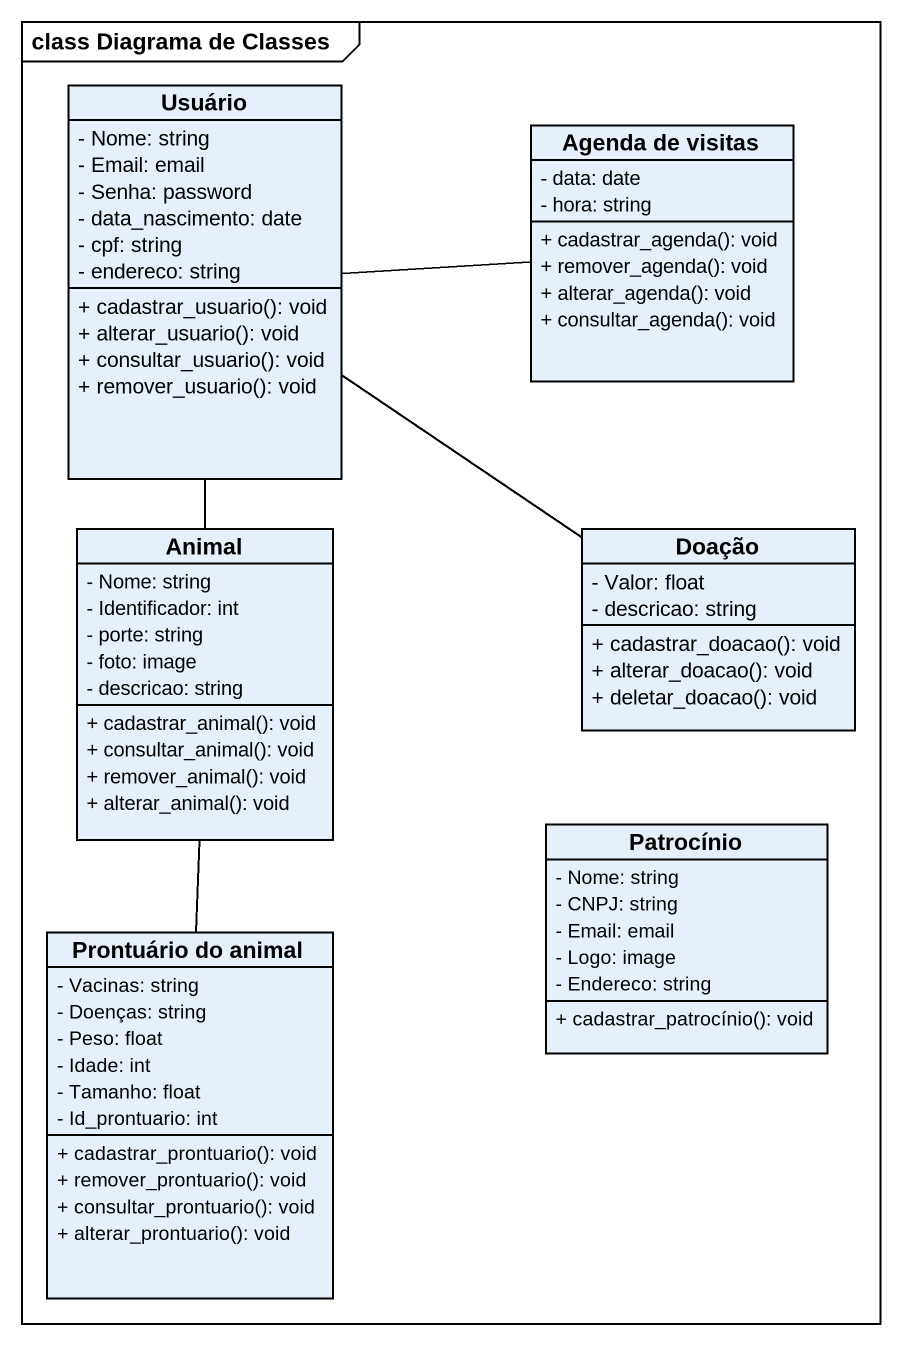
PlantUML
@startuml
mainframe class Diagrama de Classes
hide circle
hide empty members
skinparam classAttributeIconSize 0
class Usuário {
  - Nome: string
  - Email: email
  - Senha: password
  - data_nascimento: date
  - cpf: string
  - endereco: string
  + cadastrar_usuario(): void
  + alterar_usuario(): void
  + consultar_usuario(): void
  + remover_usuario(): void
}
class "Agenda de visitas" as Agenda_de_visitas {
  - data: date
  - hora: string
  + cadastrar_agenda(): void
  + remover_agenda(): void
  + alterar_agenda(): void
  + consultar_agenda(): void
}
class Animal {
  - Nome: string
  - Identificador: int
  - porte: string
  - foto: image
  - descricao: string
  + cadastrar_animal(): void
  + consultar_animal(): void
  + remover_animal(): void
  + alterar_animal(): void
}
class Doação {
  - Valor: float
  - descricao: string
  + cadastrar_doacao(): void
  + alterar_doacao(): void
  + deletar_doacao(): void
}
class Patrocínio {
  - Nome: string
  - CNPJ: string
  - Email: email
  - Logo: image
  - Endereco: string
  + cadastrar_patrocínio(): void
}
class "Prontuário do animal" as Prontuário_do_animal {
  - Vacinas: string
  - Doenças: string
  - Peso: float
  - Idade: int
  - Tamanho: float
  - Id_prontuario: int
  + cadastrar_prontuario(): void
  + remover_prontuario(): void
  + consultar_prontuario(): void
  + alterar_prontuario(): void
}
Usuário -right- Agenda_de_visitas
Usuário -- Animal
Usuário -- Doação
Prontuário_do_animal -up- Animal
@enduml
